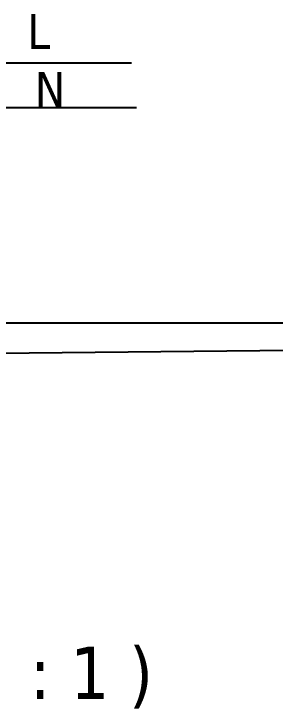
# Model space of a CAD drawing. Header units: millimetres. Extents: x 0 to 420, y 0 to 297.
# Drawn here: x 287.1 to 313.4, y 140.7 to 211 of the extents above; entities that cross this region are included whole.
import ezdxf

# ---------------------------------------------------------------- set-up
doc = ezdxf.new("R2010")
doc.units = ezdxf.units.MM
doc.layers.add('Sketch Geometry (ISO)', color=7, linetype='Continuous', lineweight=25)
doc.layers.add('Symbol (ISO)', color=7, linetype='Continuous', lineweight=25)
doc.styles.add('Label Text (ISO)', font='tahoma.ttf')
doc.styles.add('Note Text (ISO)', font='tahoma.ttf')

msp = doc.modelspace()

# ---------------------------------------------------------------- linework, layer by layer
at = {"layer": 'Sketch Geometry (ISO)', "color": 7}
for p, q in [((284.361, 206.065), (298.927, 206.065)), ((281.9, 201.563), (299.441, 201.563)), ((153.193, 179.966), (331.63, 179.966)), ((153.193, 175.532), (334.773, 177.441))]:
    msp.add_line(p, q, dxfattribs=at)

# ---------------------------------------------------------------- texts
at = {"layer": 'Symbol (ISO)'}
for s, insert, char_height, attachment_point, style in [('\\fTahoma|b0|i0;L', (288.45, 210.954), 3.5, 1, 'Note Text (ISO)'), ('\\fTahoma|b0|i0;N', (289.194, 205.141), 3.5, 1, 'Note Text (ISO)'), ('Tipical Montage for Arduino ( 1 : 1 )', (190.854, 140.733), 5.25, 7, 'Label Text (ISO)')]:
    msp.add_mtext(s, dxfattribs=dict(at, insert=insert, char_height=char_height, attachment_point=attachment_point, style=style))

doc.saveas('drawing.dxf')
